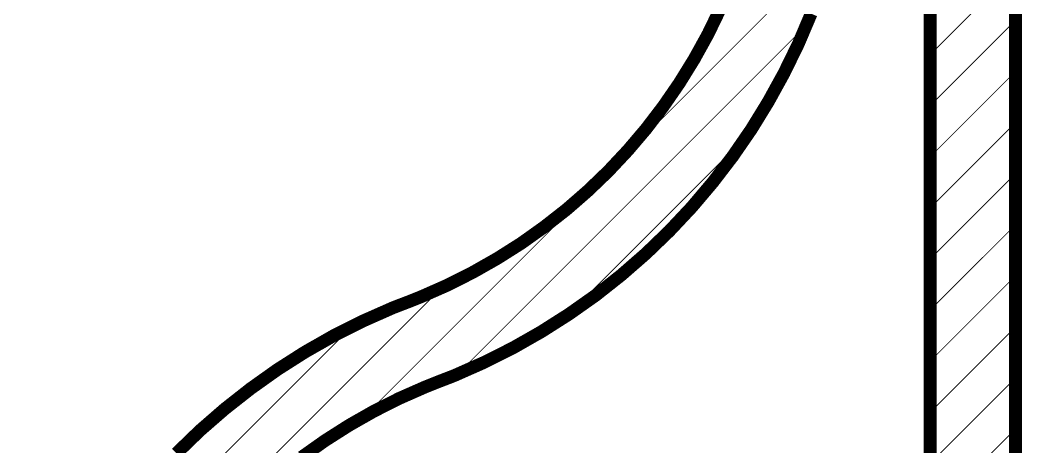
# Model space of a CAD drawing. Header units: millimetres. Extents: x 0 to 13.2, y -0.1 to 6.1.
# Drawn here: x 9.601 to 10.778, y 2.518 to 3.019 of the extents above; entities that cross this region are included whole.
import ezdxf

# ---------------------------------------------------------------- set-up
doc = ezdxf.new("R2010")
doc.units = ezdxf.units.MM
doc.header["$MEASUREMENT"] = 0
doc.layers.add('Mechanical3', color=76, linetype='Continuous')

msp = doc.modelspace()

# ---------------------------------------------------------------- linework, layer by layer
at = {"layer": 'Mechanical3'}
for points, const_width in [([(10.6702, 3.3934), (10.6703, 1.5004)], 0.015), ([(10.7704, 3.3856), (10.7706, 1.5004)], 0.015), ([(10.0028, 2.5513), (10.5567, 3.1051)], 0.001), ([(10.6702, 2.9787), (10.7704, 3.0789)], 0.001), ([(10.4091, 3.0027), (10.4236, 3.0326)], 0.015), ([(10.5154, 2.9916), (10.5304, 3.0269)], 0.015), ([(10.1136, 2.6021), (10.525, 3.0135)], 0.001), ([(10.6702, 2.9187), (10.7704, 3.0189)], 0.001), ([(10.393, 2.9736), (10.4091, 3.0027)], 0.015), ([(10.4986, 2.9572), (10.5154, 2.9916)], 0.015), ([(10.3755, 2.9453), (10.393, 2.9736)], 0.015), ([(10.4801, 2.9236), (10.4986, 2.9572)], 0.015), ([(10.6702, 2.8587), (10.7704, 2.9589)], 0.001), ([(10.3566, 2.9179), (10.3755, 2.9453)], 0.015), ([(10.3364, 2.8915), (10.3566, 2.9179)], 0.015), ([(10.46, 2.8909), (10.4801, 2.9236)], 0.015), ([(10.3149, 2.8662), (10.3364, 2.8915)], 0.015), ([(10.4382, 2.8593), (10.46, 2.8909)], 0.015), ([(10.6702, 2.7987), (10.7705, 2.8989)], 0.001), ([(10.2425, 2.671), (10.4563, 2.8848)], 0.001), ([(10.2921, 2.8419), (10.3149, 2.8662)], 0.015), ([(10.4149, 2.8289), (10.4382, 2.8593)], 0.015), ([(10.2682, 2.8189), (10.2921, 2.8419)], 0.015), ([(10.6702, 2.7387), (10.7705, 2.8389)], 0.001), ([(10.2431, 2.797), (10.2682, 2.8189)], 0.015), ([(10.3901, 2.7996), (10.4149, 2.8289)], 0.015), ([(10.2169, 2.7765), (10.2431, 2.797)], 0.015), ([(10.3639, 2.7717), (10.3901, 2.7996)], 0.015), ([(10.1898, 2.7572), (10.2169, 2.7765)], 0.015), ([(10.3363, 2.7451), (10.3639, 2.7717)], 0.015), ([(10.6702, 2.6787), (10.7705, 2.7789)], 0.001), ([(10.1617, 2.7394), (10.1898, 2.7572)], 0.015), ([(10.1328, 2.723), (10.1617, 2.7394)], 0.015), ([(10.3074, 2.7199), (10.3363, 2.7451)], 0.015), ([(10.1031, 2.708), (10.1328, 2.723)], 0.015), ([(10.2773, 2.6961), (10.3074, 2.7199)], 0.015), ([(10.6702, 2.6187), (10.7705, 2.7189)], 0.001), ([(10.0727, 2.6946), (10.1031, 2.708)], 0.015), ([(9.6013, 2.2098), (10.0981, 2.7066)], 0.001), ([(10.0392, 2.6815), (10.0572, 2.6884)], 0.015), ([(10.0572, 2.6884), (10.0727, 2.6946)], 0.015), ([(10.246, 2.674), (10.2773, 2.6961)], 0.015), ([(10.0039, 2.6659), (10.0392, 2.6815)], 0.015), ([(9.9694, 2.6486), (10.0039, 2.6659)], 0.015), ([(10.2136, 2.6534), (10.246, 2.674)], 0.015), ([(9.6427, 2.3112), (9.9925, 2.661)], 0.001), ([(10.1803, 2.6344), (10.2136, 2.6534)], 0.015), ([(9.9358, 2.6295), (9.9694, 2.6486)], 0.015), ([(10.6703, 2.5587), (10.7705, 2.6589)], 0.001), ([(9.9033, 2.6088), (9.9358, 2.6295)], 0.015), ([(10.146, 2.6172), (10.1803, 2.6344)], 0.015), ([(9.8718, 2.5864), (9.9033, 2.6088)], 0.015), ([(10.111, 2.6017), (10.146, 2.6172)], 0.015), ([(10.0775, 2.5886), (10.0931, 2.5948)], 0.015), ([(10.0931, 2.5948), (10.111, 2.6017)], 0.015), ([(9.8414, 2.5625), (9.8718, 2.5864)], 0.015), ([(10.0468, 2.5751), (10.0775, 2.5886)], 0.015), ([(10.6703, 2.4987), (10.7705, 2.599)], 0.001), ([(10.0168, 2.56), (10.0468, 2.5751)], 0.015), ([(9.8123, 2.5372), (9.8414, 2.5625)], 0.015), ([(9.9876, 2.5434), (10.0168, 2.56)], 0.015), ([(9.7846, 2.5104), (9.8123, 2.5372)], 0.015), ([(9.9593, 2.5254), (9.9876, 2.5434)], 0.015), ([(9.9319, 2.506), (9.9593, 2.5254)], 0.015), ([(10.6703, 2.4387), (10.7705, 2.539)], 0.001)]:
    msp.add_lwpolyline(points, dxfattribs=dict(at, const_width=const_width))
for points, const_width in [([(10.5247, 3.0135, 1), (10.5252, 3.0135, 1)], 0.0005), ([(10.7702, 3.0189, 1), (10.7707, 3.0189, 1)], 0.0005), ([(10.4053, 3.0027, 1), (10.4128, 3.0027, 1)], 0.0075), ([(10.4053, 3.0027, 1), (10.4128, 3.0027, 1)], 0.0075), ([(10.5116, 2.9916, 1), (10.5191, 2.9916, 1)], 0.0075), ([(10.5116, 2.9916, 1), (10.5191, 2.9916, 1)], 0.0075), ([(10.3893, 2.9736, 1), (10.3968, 2.9736, 1)], 0.0075), ([(10.3893, 2.9736, 1), (10.3968, 2.9736, 1)], 0.0075), ([(10.67, 2.9787, 1), (10.6705, 2.9787, 1)], 0.0005), ([(10.4949, 2.9572, 1), (10.5024, 2.9572, 1)], 0.0075), ([(10.4949, 2.9572, 1), (10.5024, 2.9572, 1)], 0.0075), ([(10.7702, 2.9589, 1), (10.7707, 2.9589, 1)], 0.0005), ([(10.3718, 2.9453, 1), (10.3793, 2.9453, 1)], 0.0075), ([(10.3718, 2.9453, 1), (10.3793, 2.9453, 1)], 0.0075), ([(10.3529, 2.9179, 1), (10.3604, 2.9179, 1)], 0.0075), ([(10.3529, 2.9179, 1), (10.3604, 2.9179, 1)], 0.0075), ([(10.4764, 2.9236, 1), (10.4839, 2.9236, 1)], 0.0075), ([(10.4764, 2.9236, 1), (10.4839, 2.9236, 1)], 0.0075), ([(10.67, 2.9187, 1), (10.6705, 2.9187, 1)], 0.0005), ([(10.3327, 2.8915, 1), (10.3402, 2.8915, 1)], 0.0075), ([(10.3327, 2.8915, 1), (10.3402, 2.8915, 1)], 0.0075), ([(10.4562, 2.8909, 1), (10.4637, 2.8909, 1)], 0.0075), ([(10.4562, 2.8909, 1), (10.4637, 2.8909, 1)], 0.0075), ([(10.7702, 2.8989, 1), (10.7707, 2.8989, 1)], 0.0005), ([(10.456, 2.8848, 1), (10.4565, 2.8848, 1)], 0.0005), ([(10.3111, 2.8662, 1), (10.3186, 2.8662, 1)], 0.0075), ([(10.3111, 2.8662, 1), (10.3186, 2.8662, 1)], 0.0075), ([(10.4345, 2.8593, 1), (10.442, 2.8593, 1)], 0.0075), ([(10.4345, 2.8593, 1), (10.442, 2.8593, 1)], 0.0075), ([(10.2884, 2.8419, 1), (10.2959, 2.8419, 1)], 0.0075), ([(10.2884, 2.8419, 1), (10.2959, 2.8419, 1)], 0.0075), ([(10.67, 2.8587, 1), (10.6705, 2.8587, 1)], 0.0005), ([(10.7702, 2.8389, 1), (10.7707, 2.8389, 1)], 0.0005), ([(10.2644, 2.8189, 1), (10.2719, 2.8189, 1)], 0.0075), ([(10.2644, 2.8189, 1), (10.2719, 2.8189, 1)], 0.0075), ([(10.4112, 2.8289, 1), (10.4187, 2.8289, 1)], 0.0075), ([(10.4112, 2.8289, 1), (10.4187, 2.8289, 1)], 0.0075), ([(10.2393, 2.797, 1), (10.2468, 2.797, 1)], 0.0075), ([(10.2393, 2.797, 1), (10.2468, 2.797, 1)], 0.0075), ([(10.3864, 2.7996, 1), (10.3939, 2.7996, 1)], 0.0075), ([(10.3864, 2.7996, 1), (10.3939, 2.7996, 1)], 0.0075), ([(10.67, 2.7987, 1), (10.6705, 2.7987, 1)], 0.0005), ([(10.2132, 2.7765, 1), (10.2207, 2.7765, 1)], 0.0075), ([(10.2132, 2.7765, 1), (10.2207, 2.7765, 1)], 0.0075), ([(10.3602, 2.7717, 1), (10.3677, 2.7717, 1)], 0.0075), ([(10.3602, 2.7717, 1), (10.3677, 2.7717, 1)], 0.0075), ([(10.7702, 2.7789, 1), (10.7707, 2.7789, 1)], 0.0005), ([(10.186, 2.7572, 1), (10.1935, 2.7572, 1)], 0.0075), ([(10.186, 2.7572, 1), (10.1935, 2.7572, 1)], 0.0075), ([(10.158, 2.7394, 1), (10.1655, 2.7394, 1)], 0.0075), ([(10.158, 2.7394, 1), (10.1655, 2.7394, 1)], 0.0075), ([(10.3326, 2.7451, 1), (10.3401, 2.7451, 1)], 0.0075), ([(10.3326, 2.7451, 1), (10.3401, 2.7451, 1)], 0.0075), ([(10.67, 2.7387, 1), (10.6705, 2.7387, 1)], 0.0005), ([(10.129, 2.723, 1), (10.1365, 2.723, 1)], 0.0075), ([(10.129, 2.723, 1), (10.1365, 2.723, 1)], 0.0075), ([(10.3037, 2.7199, 1), (10.3112, 2.7199, 1)], 0.0075), ([(10.3037, 2.7199, 1), (10.3112, 2.7199, 1)], 0.0075), ([(10.7702, 2.7189, 1), (10.7707, 2.7189, 1)], 0.0005), ([(10.0993, 2.708, 1), (10.1068, 2.708, 1)], 0.0075), ([(10.0993, 2.708, 1), (10.1068, 2.708, 1)], 0.0075), ([(10.0535, 2.6884, 1), (10.061, 2.6884, 1)], 0.0075), ([(10.0535, 2.6884, 1), (10.061, 2.6884, 1)], 0.0075), ([(10.0689, 2.6946, 1), (10.0764, 2.6946, 1)], 0.0075), ([(10.0689, 2.6946, 1), (10.0764, 2.6946, 1)], 0.0075), ([(10.0979, 2.7066, 1), (10.0984, 2.7066, 1)], 0.0005), ([(10.2735, 2.6961, 1), (10.281, 2.6961, 1)], 0.0075), ([(10.2735, 2.6961, 1), (10.281, 2.6961, 1)], 0.0075), ([(10.0354, 2.6815, 1), (10.0429, 2.6815, 1)], 0.0075), ([(10.0354, 2.6815, 1), (10.0429, 2.6815, 1)], 0.0075), ([(10.0001, 2.6659, 1), (10.0076, 2.6659, 1)], 0.0075), ([(10.0001, 2.6659, 1), (10.0076, 2.6659, 1)], 0.0075), ([(10.2422, 2.674, 1), (10.2497, 2.674, 1)], 0.0075), ([(10.2422, 2.674, 1), (10.2497, 2.674, 1)], 0.0075), ([(10.67, 2.6787, 1), (10.6705, 2.6787, 1)], 0.0005), ([(9.9922, 2.661, 1), (9.9927, 2.661, 1)], 0.0005), ([(10.2099, 2.6534, 1), (10.2174, 2.6534, 1)], 0.0075), ([(10.2099, 2.6534, 1), (10.2174, 2.6534, 1)], 0.0075), ([(10.2422, 2.671, 1), (10.2427, 2.671, 1)], 0.0005), ([(9.9656, 2.6486, 1), (9.9731, 2.6486, 1)], 0.0075), ([(9.9656, 2.6486, 1), (9.9731, 2.6486, 1)], 0.0075), ([(10.7702, 2.6589, 1), (10.7707, 2.6589, 1)], 0.0005), ([(9.9321, 2.6295, 1), (9.9396, 2.6295, 1)], 0.0075), ([(9.9321, 2.6295, 1), (9.9396, 2.6295, 1)], 0.0075), ([(10.1766, 2.6344, 1), (10.184, 2.6344, 1)], 0.0075), ([(10.1766, 2.6344, 1), (10.184, 2.6344, 1)], 0.0075), ([(9.8995, 2.6088, 1), (9.907, 2.6088, 1)], 0.0075), ([(9.8995, 2.6088, 1), (9.907, 2.6088, 1)], 0.0075), ([(10.1423, 2.6172, 1), (10.1498, 2.6172, 1)], 0.0075), ([(10.1423, 2.6172, 1), (10.1498, 2.6172, 1)], 0.0075), ([(10.67, 2.6187, 1), (10.6705, 2.6187, 1)], 0.0005), ([(10.0893, 2.5948, 1), (10.0968, 2.5948, 1)], 0.0075), ([(10.0893, 2.5948, 1), (10.0968, 2.5948, 1)], 0.0075), ([(10.1072, 2.6017, 1), (10.1147, 2.6017, 1)], 0.0075), ([(10.1072, 2.6017, 1), (10.1147, 2.6017, 1)], 0.0075), ([(10.1134, 2.6021, 1), (10.1139, 2.6021, 1)], 0.0005), ([(9.868, 2.5864, 1), (9.8755, 2.5864, 1)], 0.0075), ([(9.868, 2.5864, 1), (9.8755, 2.5864, 1)], 0.0075), ([(10.0737, 2.5886, 1), (10.0812, 2.5886, 1)], 0.0075), ([(10.0737, 2.5886, 1), (10.0812, 2.5886, 1)], 0.0075), ([(10.7702, 2.599, 1), (10.7707, 2.599, 1)], 0.0005), ([(10.043, 2.5751, 1), (10.0505, 2.5751, 1)], 0.0075), ([(10.043, 2.5751, 1), (10.0505, 2.5751, 1)], 0.0075), ([(9.8377, 2.5625, 1), (9.8452, 2.5625, 1)], 0.0075), ([(9.8377, 2.5625, 1), (9.8452, 2.5625, 1)], 0.0075), ([(10.0131, 2.56, 1), (10.0206, 2.56, 1)], 0.0075), ([(10.0131, 2.56, 1), (10.0206, 2.56, 1)], 0.0075), ([(10.67, 2.5587, 1), (10.6705, 2.5587, 1)], 0.0005), ([(9.8086, 2.5372, 1), (9.8161, 2.5372, 1)], 0.0075), ([(9.8086, 2.5372, 1), (9.8161, 2.5372, 1)], 0.0075), ([(9.9839, 2.5434, 1), (9.9914, 2.5434, 1)], 0.0075), ([(9.9839, 2.5434, 1), (9.9914, 2.5434, 1)], 0.0075), ([(10.0025, 2.5513, 1), (10.003, 2.5513, 1)], 0.0005), ([(9.9556, 2.5254, 1), (9.9631, 2.5254, 1)], 0.0075), ([(9.9556, 2.5254, 1), (9.9631, 2.5254, 1)], 0.0075), ([(10.7702, 2.539, 1), (10.7707, 2.539, 1)], 0.0005)]:
    msp.add_lwpolyline(points, format="xyb", close=True, dxfattribs=dict(at, const_width=const_width))

doc.saveas('drawing.dxf')
